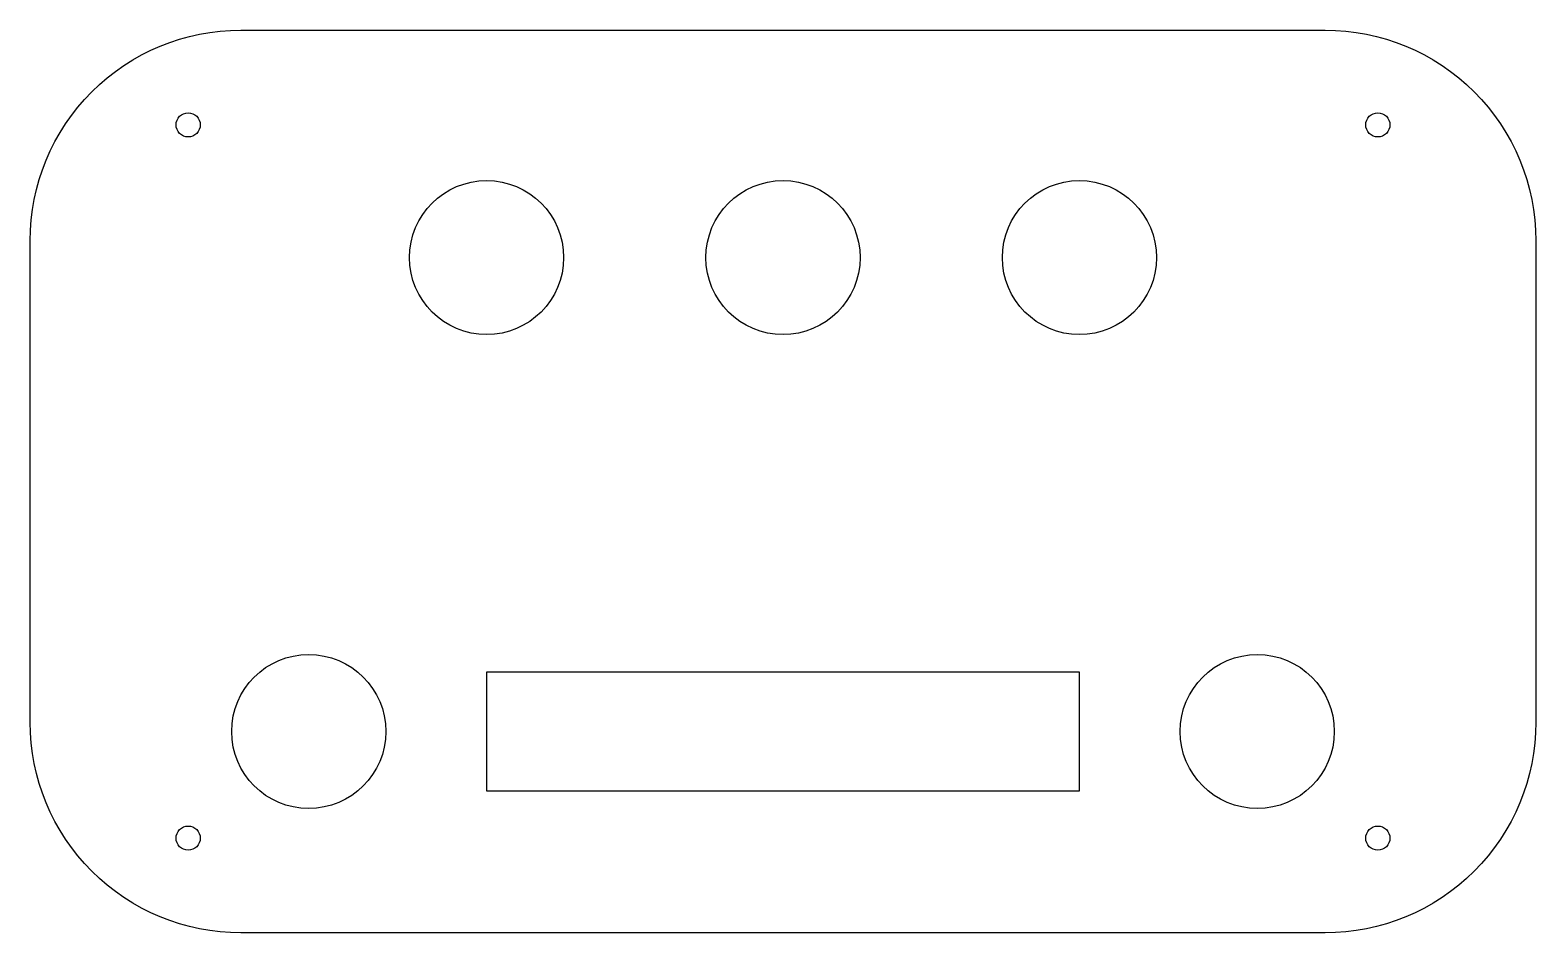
# Model space of a CAD drawing. Header units: millimetres. Extents: x -64 to 64, y -38 to 38.
import ezdxf

# ---------------------------------------------------------------- set-up
doc = ezdxf.new("R2010")
doc.units = ezdxf.units.MM
doc.layers.get('0').update_dxf_attribs({"linetype": 'CONTINUOUS'})

msp = doc.modelspace()

# ---------------------------------------------------------------- linework, layer by layer
msp.add_lwpolyline([(-45.72, -38.1, -0.414214), (-63.5, -20.32), (-63.5, 20.32, -0.414214), (-45.72, 38.1), (45.72, 38.1, -0.414214), (63.5, 20.32), (63.5, -20.32, -0.414214), (45.72, -38.1)], format="xyb", close=True)
msp.add_lwpolyline([(25, -16.1), (-25, -16.1), (-25, -26.1), (25, -26.1)], close=True)
for centre, radius in [((-50.17, 30.1), 1.02), ((50.17, 30.1), 1.02), ((-25, 18.9), 6.5), ((0, 18.9), 6.5), ((25, 18.9), 6.5), ((-40, -21.1), 6.5), ((40, -21.1), 6.5), ((-50.17, -30.1), 1.02), ((50.17, -30.1), 1.02)]:
    msp.add_circle(centre, radius)

doc.saveas('drawing.dxf')
